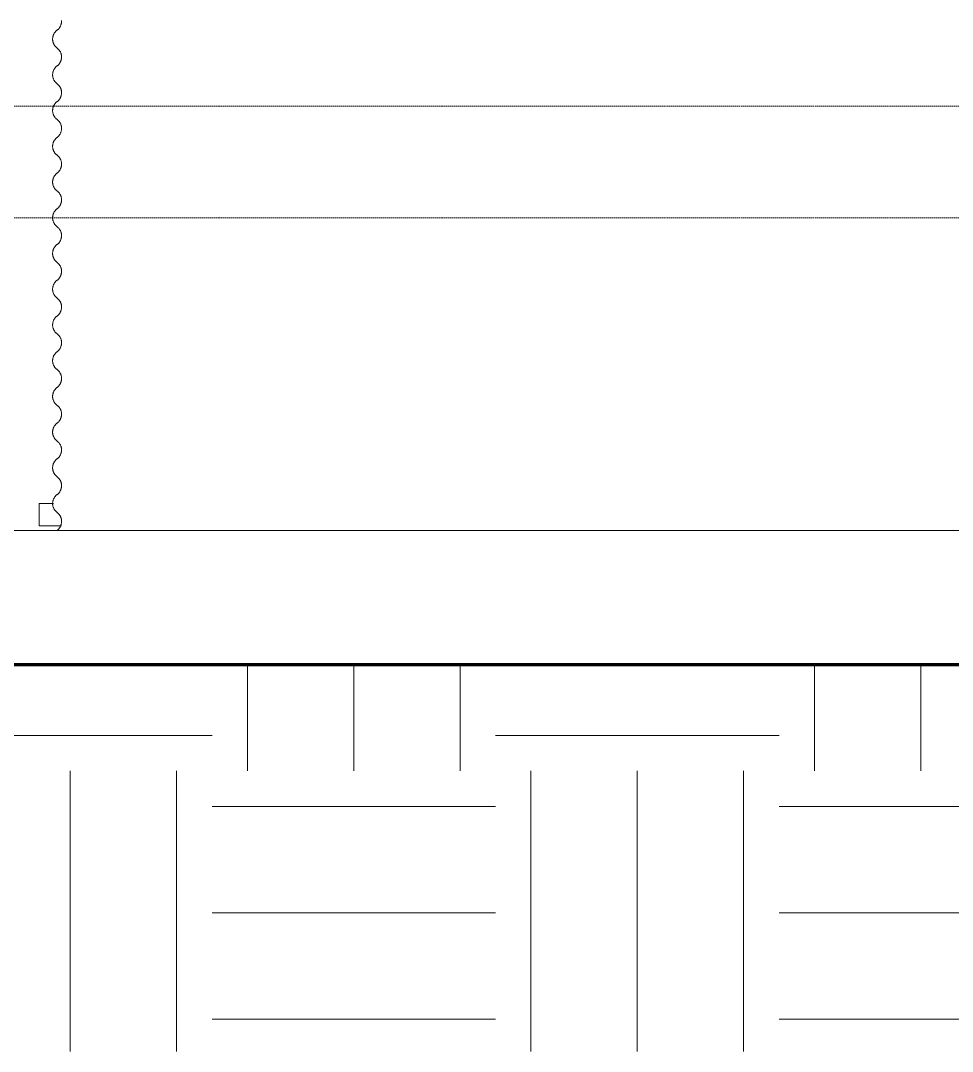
# Model space of a CAD drawing. Header units: millimetres. Extents: x -22400 to 100951, y -3625 to 17206.
# Drawn here: x 64091 to 66178, y -2667 to -359 of the extents above; entities that cross this region are included whole.
import ezdxf

# ---------------------------------------------------------------- set-up
doc = ezdxf.new("R2010")
doc.units = ezdxf.units.MM
doc.linetypes.add('Dash - Tight', pattern=[4.5, 3, -1.5])
for name, color, linetype, lineweight in [('A-FLOR-LEVL', 51, 'Continuous', 9), ('C-BLDG-PADS', 91, 'Continuous', 9), ('C-TOPO', 7, 'Continuous', 9), ('P-SANR-FIXT', 6, 'Continuous', 9)]:
    doc.layers.add(name, color=color, linetype=linetype, lineweight=lineweight)

# ---------------------------------------------------------------- blocks, each defined once
blk = doc.blocks.new('DC_Tankworks_PLM_5000L - 5000L 3500x900x1860-778223-Longitudinal Section')
at = {"layer": 'P-SANR-FIXT'}
for p, q in [((13720.5, -1440), (13688.3, -1440)), ((13688.3, -1490), (13688.3, -1440)), ((13688.3, -1490), (13738.3, -1490)), ((14178.3, -1500), (13729.9, -1500)), ((16778.3, -1500), (14178.3, -1500))]:
    blk.add_line(p, q, dxfattribs=at)
at = {"layer": 'P-SANR-FIXT', "flags": 128}
for points in [[(13728.3, -380), (13729.1, -379.4), (13729.9, -378.7), (13730.6, -378.1), (13731.3, -377.4), (13732, -376.6), (13732.7, -375.9), (13733.3, -375.1), (13733.9, -374.3), (13734.4, -373.4), (13734.9, -372.6), (13735.4, -371.7), (13735.9, -370.8), (13736.3, -369.9), (13736.7, -369), (13737, -368), (13737.3, -367.1), (13737.6, -366.1), (13737.8, -365.1), (13738, -364.2), (13738.1, -363.2), (13738.2, -362.2), (13738.3, -361.2), (13738.3, -360.2), (13738.3, -359.2), (13738.3, -358.2)], [(13728.3, -420), (13727.5, -419.4), (13726.8, -418.7), (13726, -418.1), (13725.3, -417.4), (13724.7, -416.6), (13724, -415.9), (13723.4, -415.1), (13722.8, -414.3), (13722.2, -413.4), (13721.7, -412.6), (13721.2, -411.7), (13720.8, -410.8), (13720.4, -409.9), (13720, -409), (13719.7, -408), (13719.4, -407.1), (13719.1, -406.1), (13718.9, -405.1), (13718.7, -404.2), (13718.5, -403.2), (13718.4, -402.2), (13718.4, -401.2), (13718.3, -400.2), (13718.3, -399.2), (13718.4, -398.2), (13718.5, -397.2), (13718.6, -396.2), (13718.8, -395.2), (13719, -394.2), (13719.3, -393.3), (13719.5, -392.3), (13719.9, -391.4), (13720.2, -390.4), (13720.6, -389.5), (13721.1, -388.6), (13721.5, -387.7), (13722.1, -386.9), (13722.6, -386), (13723.2, -385.2), (13723.8, -384.4), (13724.4, -383.7), (13725.1, -382.9), (13725.8, -382.2), (13726.5, -381.5), (13727.3, -380.8), (13728, -380.2), (13728.3, -380)], [(13728.3, -460), (13729.1, -459.4), (13729.9, -458.7), (13730.6, -458.1), (13731.3, -457.4), (13732, -456.6), (13732.7, -455.9), (13733.3, -455.1), (13733.9, -454.3), (13734.4, -453.4), (13734.9, -452.6), (13735.4, -451.7), (13735.9, -450.8), (13736.3, -449.9), (13736.7, -449), (13737, -448), (13737.3, -447.1), (13737.6, -446.1), (13737.8, -445.1), (13738, -444.2), (13738.1, -443.2), (13738.2, -442.2), (13738.3, -441.2), (13738.3, -440.2), (13738.3, -439.2), (13738.3, -438.2), (13738.2, -437.2), (13738, -436.2), (13737.9, -435.2), (13737.7, -434.2), (13737.4, -433.3), (13737.1, -432.3), (13736.8, -431.4), (13736.4, -430.4), (13736, -429.5), (13735.6, -428.6), (13735.1, -427.7), (13734.6, -426.9), (13734.1, -426), (13733.5, -425.2), (13732.9, -424.4), (13732.2, -423.7), (13731.6, -422.9), (13730.9, -422.2), (13730.2, -421.5), (13729.4, -420.8), (13728.6, -420.2), (13728.3, -420)], [(13728.3, -500), (13727.5, -499.4), (13726.8, -498.7), (13726, -498.1), (13725.3, -497.4), (13724.7, -496.6), (13724, -495.9), (13723.4, -495.1), (13722.8, -494.3), (13722.2, -493.4), (13721.7, -492.6), (13721.2, -491.7), (13720.8, -490.8), (13720.4, -489.9), (13720, -489), (13719.7, -488), (13719.4, -487.1), (13719.1, -486.1), (13718.9, -485.1), (13718.7, -484.2), (13718.5, -483.2), (13718.4, -482.2), (13718.4, -481.2), (13718.3, -480.2), (13718.3, -479.2), (13718.4, -478.2), (13718.5, -477.2), (13718.6, -476.2), (13718.8, -475.2), (13719, -474.2), (13719.3, -473.3), (13719.5, -472.3), (13719.9, -471.4), (13720.2, -470.4), (13720.6, -469.5), (13721.1, -468.6), (13721.5, -467.7), (13722.1, -466.9), (13722.6, -466), (13723.2, -465.2), (13723.8, -464.4), (13724.4, -463.7), (13725.1, -462.9), (13725.8, -462.2), (13726.5, -461.5), (13727.3, -460.8), (13728, -460.2), (13728.3, -460)], [(13728.3, -540), (13729.1, -539.4), (13729.9, -538.7), (13730.6, -538.1), (13731.3, -537.4), (13732, -536.6), (13732.7, -535.9), (13733.3, -535.1), (13733.9, -534.3), (13734.4, -533.4), (13734.9, -532.6), (13735.4, -531.7), (13735.9, -530.8), (13736.3, -529.9), (13736.7, -529), (13737, -528), (13737.3, -527.1), (13737.6, -526.1), (13737.8, -525.1), (13738, -524.2), (13738.1, -523.2), (13738.2, -522.2), (13738.3, -521.2), (13738.3, -520.2), (13738.3, -519.2), (13738.3, -518.2), (13738.2, -517.2), (13738, -516.2), (13737.9, -515.2), (13737.7, -514.2), (13737.4, -513.3), (13737.1, -512.3), (13736.8, -511.4), (13736.4, -510.4), (13736, -509.5), (13735.6, -508.6), (13735.1, -507.7), (13734.6, -506.9), (13734.1, -506), (13733.5, -505.2), (13732.9, -504.4), (13732.2, -503.7), (13731.6, -502.9), (13730.9, -502.2), (13730.2, -501.5), (13729.4, -500.8), (13728.6, -500.2), (13728.3, -500)], [(13728.3, -580), (13727.5, -579.4), (13726.8, -578.7), (13726, -578.1), (13725.3, -577.4), (13724.7, -576.6), (13724, -575.9), (13723.4, -575.1), (13722.8, -574.3), (13722.2, -573.4), (13721.7, -572.6), (13721.2, -571.7), (13720.8, -570.8), (13720.4, -569.9), (13720, -569), (13719.7, -568), (13719.4, -567.1), (13719.1, -566.1), (13718.9, -565.1), (13718.7, -564.2), (13718.5, -563.2), (13718.4, -562.2), (13718.4, -561.2), (13718.3, -560.2), (13718.3, -559.2), (13718.4, -558.2), (13718.5, -557.2), (13718.6, -556.2), (13718.8, -555.2), (13719, -554.2), (13719.3, -553.3), (13719.5, -552.3), (13719.9, -551.4), (13720.2, -550.4), (13720.6, -549.5), (13721.1, -548.6), (13721.5, -547.7), (13722.1, -546.9), (13722.6, -546), (13723.2, -545.2), (13723.8, -544.4), (13724.4, -543.7), (13725.1, -542.9), (13725.8, -542.2), (13726.5, -541.5), (13727.3, -540.8), (13728, -540.2), (13728.3, -540)], [(13728.3, -620), (13729.1, -619.4), (13729.9, -618.7), (13730.6, -618.1), (13731.3, -617.4), (13732, -616.6), (13732.7, -615.9), (13733.3, -615.1), (13733.9, -614.3), (13734.4, -613.4), (13734.9, -612.6), (13735.4, -611.7), (13735.9, -610.8), (13736.3, -609.9), (13736.7, -609), (13737, -608), (13737.3, -607.1), (13737.6, -606.1), (13737.8, -605.1), (13738, -604.2), (13738.1, -603.2), (13738.2, -602.2), (13738.3, -601.2), (13738.3, -600.2), (13738.3, -599.2), (13738.3, -598.2), (13738.2, -597.2), (13738, -596.2), (13737.9, -595.2), (13737.7, -594.2), (13737.4, -593.3), (13737.1, -592.3), (13736.8, -591.4), (13736.4, -590.4), (13736, -589.5), (13735.6, -588.6), (13735.1, -587.7), (13734.6, -586.9), (13734.1, -586), (13733.5, -585.2), (13732.9, -584.4), (13732.2, -583.7), (13731.6, -582.9), (13730.9, -582.2), (13730.2, -581.5), (13729.4, -580.8), (13728.6, -580.2), (13728.3, -580)], [(13728.3, -660), (13727.5, -659.4), (13726.8, -658.7), (13726, -658.1), (13725.3, -657.4), (13724.7, -656.6), (13724, -655.9), (13723.4, -655.1), (13722.8, -654.3), (13722.2, -653.4), (13721.7, -652.6), (13721.2, -651.7), (13720.8, -650.8), (13720.4, -649.9), (13720, -649), (13719.7, -648), (13719.4, -647.1), (13719.1, -646.1), (13718.9, -645.1), (13718.7, -644.2), (13718.5, -643.2), (13718.4, -642.2), (13718.4, -641.2), (13718.3, -640.2), (13718.3, -639.2), (13718.4, -638.2), (13718.5, -637.2), (13718.6, -636.2), (13718.8, -635.2), (13719, -634.2), (13719.3, -633.3), (13719.5, -632.3), (13719.9, -631.4), (13720.2, -630.4), (13720.6, -629.5), (13721.1, -628.6), (13721.5, -627.7), (13722.1, -626.9), (13722.6, -626), (13723.2, -625.2), (13723.8, -624.4), (13724.4, -623.7), (13725.1, -622.9), (13725.8, -622.2), (13726.5, -621.5), (13727.3, -620.8), (13728, -620.2), (13728.3, -620)], [(13728.3, -700), (13729.1, -699.4), (13729.9, -698.7), (13730.6, -698.1), (13731.3, -697.4), (13732, -696.6), (13732.7, -695.9), (13733.3, -695.1), (13733.9, -694.3), (13734.4, -693.4), (13734.9, -692.6), (13735.4, -691.7), (13735.9, -690.8), (13736.3, -689.9), (13736.7, -689), (13737, -688), (13737.3, -687.1), (13737.6, -686.1), (13737.8, -685.1), (13738, -684.2), (13738.1, -683.2), (13738.2, -682.2), (13738.3, -681.2), (13738.3, -680.2), (13738.3, -679.2), (13738.3, -678.2), (13738.2, -677.2), (13738, -676.2), (13737.9, -675.2), (13737.7, -674.2), (13737.4, -673.3), (13737.1, -672.3), (13736.8, -671.4), (13736.4, -670.4), (13736, -669.5), (13735.6, -668.6), (13735.1, -667.7), (13734.6, -666.9), (13734.1, -666), (13733.5, -665.2), (13732.9, -664.4), (13732.2, -663.7), (13731.6, -662.9), (13730.9, -662.2), (13730.2, -661.5), (13729.4, -660.8), (13728.6, -660.2), (13728.3, -660)], [(13728.3, -740), (13727.5, -739.4), (13726.8, -738.7), (13726, -738.1), (13725.3, -737.4), (13724.7, -736.6), (13724, -735.9), (13723.4, -735.1), (13722.8, -734.3), (13722.2, -733.4), (13721.7, -732.6), (13721.2, -731.7), (13720.8, -730.8), (13720.4, -729.9), (13720, -729), (13719.7, -728), (13719.4, -727.1), (13719.1, -726.1), (13718.9, -725.1), (13718.7, -724.2), (13718.5, -723.2), (13718.4, -722.2), (13718.4, -721.2), (13718.3, -720.2), (13718.3, -719.2), (13718.4, -718.2), (13718.5, -717.2), (13718.6, -716.2), (13718.8, -715.2), (13719, -714.2), (13719.3, -713.3), (13719.5, -712.3), (13719.9, -711.4), (13720.2, -710.4), (13720.6, -709.5), (13721.1, -708.6), (13721.5, -707.7), (13722.1, -706.9), (13722.6, -706), (13723.2, -705.2), (13723.8, -704.4), (13724.4, -703.7), (13725.1, -702.9), (13725.8, -702.2), (13726.5, -701.5), (13727.3, -700.8), (13728, -700.2), (13728.3, -700)], [(13728.3, -780), (13729.1, -779.4), (13729.9, -778.7), (13730.6, -778.1), (13731.3, -777.4), (13732, -776.6), (13732.7, -775.9), (13733.3, -775.1), (13733.9, -774.3), (13734.4, -773.4), (13734.9, -772.6), (13735.4, -771.7), (13735.9, -770.8), (13736.3, -769.9), (13736.7, -769), (13737, -768), (13737.3, -767.1), (13737.6, -766.1), (13737.8, -765.1), (13738, -764.2), (13738.1, -763.2), (13738.2, -762.2), (13738.3, -761.2), (13738.3, -760.2), (13738.3, -759.2), (13738.3, -758.2), (13738.2, -757.2), (13738, -756.2), (13737.9, -755.2), (13737.7, -754.2), (13737.4, -753.3), (13737.1, -752.3), (13736.8, -751.4), (13736.4, -750.4), (13736, -749.5), (13735.6, -748.6), (13735.1, -747.7), (13734.6, -746.9), (13734.1, -746), (13733.5, -745.2), (13732.9, -744.4), (13732.2, -743.7), (13731.6, -742.9), (13730.9, -742.2), (13730.2, -741.5), (13729.4, -740.8), (13728.6, -740.2), (13728.3, -740)], [(13728.3, -820), (13727.5, -819.4), (13726.8, -818.7), (13726, -818.1), (13725.3, -817.4), (13724.7, -816.6), (13724, -815.9), (13723.4, -815.1), (13722.8, -814.3), (13722.2, -813.4), (13721.7, -812.6), (13721.2, -811.7), (13720.8, -810.8), (13720.4, -809.9), (13720, -809), (13719.7, -808), (13719.4, -807.1), (13719.1, -806.1), (13718.9, -805.1), (13718.7, -804.2), (13718.5, -803.2), (13718.4, -802.2), (13718.4, -801.2), (13718.3, -800.2), (13718.3, -799.2), (13718.4, -798.2), (13718.5, -797.2), (13718.6, -796.2), (13718.8, -795.2), (13719, -794.2), (13719.3, -793.3), (13719.5, -792.3), (13719.9, -791.4), (13720.2, -790.4), (13720.6, -789.5), (13721.1, -788.6), (13721.5, -787.7), (13722.1, -786.9), (13722.6, -786), (13723.2, -785.2), (13723.8, -784.4), (13724.4, -783.7), (13725.1, -782.9), (13725.8, -782.2), (13726.5, -781.5), (13727.3, -780.8), (13728, -780.2), (13728.3, -780)], [(13728.3, -860), (13729.1, -859.4), (13729.9, -858.7), (13730.6, -858.1), (13731.3, -857.4), (13732, -856.6), (13732.7, -855.9), (13733.3, -855.1), (13733.9, -854.3), (13734.4, -853.4), (13734.9, -852.6), (13735.4, -851.7), (13735.9, -850.8), (13736.3, -849.9), (13736.7, -849), (13737, -848), (13737.3, -847.1), (13737.6, -846.1), (13737.8, -845.1), (13738, -844.2), (13738.1, -843.2), (13738.2, -842.2), (13738.3, -841.2), (13738.3, -840.2), (13738.3, -839.2), (13738.3, -838.2), (13738.2, -837.2), (13738, -836.2), (13737.9, -835.2), (13737.7, -834.2), (13737.4, -833.3), (13737.1, -832.3), (13736.8, -831.4), (13736.4, -830.4), (13736, -829.5), (13735.6, -828.6), (13735.1, -827.7), (13734.6, -826.9), (13734.1, -826), (13733.5, -825.2), (13732.9, -824.4), (13732.2, -823.7), (13731.6, -822.9), (13730.9, -822.2), (13730.2, -821.5), (13729.4, -820.8), (13728.6, -820.2), (13728.3, -820)], [(13728.3, -900), (13727.5, -899.4), (13726.8, -898.7), (13726, -898.1), (13725.3, -897.4), (13724.7, -896.6), (13724, -895.9), (13723.4, -895.1), (13722.8, -894.3), (13722.2, -893.4), (13721.7, -892.6), (13721.2, -891.7), (13720.8, -890.8), (13720.4, -889.9), (13720, -889), (13719.7, -888), (13719.4, -887.1), (13719.1, -886.1), (13718.9, -885.1), (13718.7, -884.2), (13718.5, -883.2), (13718.4, -882.2), (13718.4, -881.2), (13718.3, -880.2), (13718.3, -879.2), (13718.4, -878.2), (13718.5, -877.2), (13718.6, -876.2), (13718.8, -875.2), (13719, -874.2), (13719.3, -873.3), (13719.5, -872.3), (13719.9, -871.4), (13720.2, -870.4), (13720.6, -869.5), (13721.1, -868.6), (13721.5, -867.7), (13722.1, -866.9), (13722.6, -866), (13723.2, -865.2), (13723.8, -864.4), (13724.4, -863.7), (13725.1, -862.9), (13725.8, -862.2), (13726.5, -861.5), (13727.3, -860.8), (13728, -860.2), (13728.3, -860)], [(13728.3, -940), (13729.1, -939.4), (13729.9, -938.7), (13730.6, -938.1), (13731.3, -937.4), (13732, -936.6), (13732.7, -935.9), (13733.3, -935.1), (13733.9, -934.3), (13734.4, -933.4), (13734.9, -932.6), (13735.4, -931.7), (13735.9, -930.8), (13736.3, -929.9), (13736.7, -929), (13737, -928), (13737.3, -927.1), (13737.6, -926.1), (13737.8, -925.1), (13738, -924.2), (13738.1, -923.2), (13738.2, -922.2), (13738.3, -921.2), (13738.3, -920.2), (13738.3, -919.2), (13738.3, -918.2), (13738.2, -917.2), (13738, -916.2), (13737.9, -915.2), (13737.7, -914.2), (13737.4, -913.3), (13737.1, -912.3), (13736.8, -911.4), (13736.4, -910.4), (13736, -909.5), (13735.6, -908.6), (13735.1, -907.7), (13734.6, -906.9), (13734.1, -906), (13733.5, -905.2), (13732.9, -904.4), (13732.2, -903.7), (13731.6, -902.9), (13730.9, -902.2), (13730.2, -901.5), (13729.4, -900.8), (13728.6, -900.2), (13728.3, -900)], [(13728.3, -980), (13727.5, -979.4), (13726.8, -978.7), (13726, -978.1), (13725.3, -977.4), (13724.7, -976.6), (13724, -975.9), (13723.4, -975.1), (13722.8, -974.3), (13722.2, -973.4), (13721.7, -972.6), (13721.2, -971.7), (13720.8, -970.8), (13720.4, -969.9), (13720, -969), (13719.7, -968), (13719.4, -967.1), (13719.1, -966.1), (13718.9, -965.1), (13718.7, -964.2), (13718.5, -963.2), (13718.4, -962.2), (13718.4, -961.2), (13718.3, -960.2), (13718.3, -959.2), (13718.4, -958.2), (13718.5, -957.2), (13718.6, -956.2), (13718.8, -955.2), (13719, -954.2), (13719.3, -953.3), (13719.5, -952.3), (13719.9, -951.4), (13720.2, -950.4), (13720.6, -949.5), (13721.1, -948.6), (13721.5, -947.7), (13722.1, -946.9), (13722.6, -946), (13723.2, -945.2), (13723.8, -944.4), (13724.4, -943.7), (13725.1, -942.9), (13725.8, -942.2), (13726.5, -941.5), (13727.3, -940.8), (13728, -940.2), (13728.3, -940)], [(13728.3, -1020), (13729.1, -1019.4), (13729.9, -1018.7), (13730.6, -1018.1), (13731.3, -1017.4), (13732, -1016.6), (13732.7, -1015.9), (13733.3, -1015.1), (13733.9, -1014.3), (13734.4, -1013.4), (13734.9, -1012.6), (13735.4, -1011.7), (13735.9, -1010.8), (13736.3, -1009.9), (13736.7, -1009), (13737, -1008), (13737.3, -1007.1), (13737.6, -1006.1), (13737.8, -1005.1), (13738, -1004.2), (13738.1, -1003.2), (13738.2, -1002.2), (13738.3, -1001.2), (13738.3, -1000.2), (13738.3, -999.2), (13738.3, -998.2), (13738.2, -997.2), (13738, -996.2), (13737.9, -995.2), (13737.7, -994.2), (13737.4, -993.3), (13737.1, -992.3), (13736.8, -991.4), (13736.4, -990.4), (13736, -989.5), (13735.6, -988.6), (13735.1, -987.7), (13734.6, -986.9), (13734.1, -986), (13733.5, -985.2), (13732.9, -984.4), (13732.2, -983.7), (13731.6, -982.9), (13730.9, -982.2), (13730.2, -981.5), (13729.4, -980.8), (13728.6, -980.2), (13728.3, -980)], [(13728.3, -1060), (13727.5, -1059.4), (13726.8, -1058.7), (13726, -1058.1), (13725.3, -1057.4), (13724.7, -1056.6), (13724, -1055.9), (13723.4, -1055.1), (13722.8, -1054.3), (13722.2, -1053.4), (13721.7, -1052.6), (13721.2, -1051.7), (13720.8, -1050.8), (13720.4, -1049.9), (13720, -1049), (13719.7, -1048), (13719.4, -1047.1), (13719.1, -1046.1), (13718.9, -1045.1), (13718.7, -1044.2), (13718.5, -1043.2), (13718.4, -1042.2), (13718.4, -1041.2), (13718.3, -1040.2), (13718.3, -1039.2), (13718.4, -1038.2), (13718.5, -1037.2), (13718.6, -1036.2), (13718.8, -1035.2), (13719, -1034.2), (13719.3, -1033.3), (13719.5, -1032.3), (13719.9, -1031.4), (13720.2, -1030.4), (13720.6, -1029.5), (13721.1, -1028.6), (13721.5, -1027.7), (13722.1, -1026.9), (13722.6, -1026), (13723.2, -1025.2), (13723.8, -1024.4), (13724.4, -1023.7), (13725.1, -1022.9), (13725.8, -1022.2), (13726.5, -1021.5), (13727.3, -1020.8), (13728, -1020.2), (13728.3, -1020)], [(13728.3, -1100), (13729.1, -1099.4), (13729.9, -1098.7), (13730.6, -1098.1), (13731.3, -1097.4), (13732, -1096.6), (13732.7, -1095.9), (13733.3, -1095.1), (13733.9, -1094.3), (13734.4, -1093.4), (13734.9, -1092.6), (13735.4, -1091.7), (13735.9, -1090.8), (13736.3, -1089.9), (13736.7, -1089), (13737, -1088), (13737.3, -1087.1), (13737.6, -1086.1), (13737.8, -1085.1), (13738, -1084.2), (13738.1, -1083.2), (13738.2, -1082.2), (13738.3, -1081.2), (13738.3, -1080.2), (13738.3, -1079.2), (13738.3, -1078.2), (13738.2, -1077.2), (13738, -1076.2), (13737.9, -1075.2), (13737.7, -1074.2), (13737.4, -1073.3), (13737.1, -1072.3), (13736.8, -1071.4), (13736.4, -1070.4), (13736, -1069.5), (13735.6, -1068.6), (13735.1, -1067.7), (13734.6, -1066.9), (13734.1, -1066), (13733.5, -1065.2), (13732.9, -1064.4), (13732.2, -1063.7), (13731.6, -1062.9), (13730.9, -1062.2), (13730.2, -1061.5), (13729.4, -1060.8), (13728.6, -1060.2), (13728.3, -1060)], [(13728.3, -1140), (13727.5, -1139.4), (13726.8, -1138.7), (13726, -1138.1), (13725.3, -1137.4), (13724.7, -1136.6), (13724, -1135.9), (13723.4, -1135.1), (13722.8, -1134.3), (13722.2, -1133.4), (13721.7, -1132.6), (13721.2, -1131.7), (13720.8, -1130.8), (13720.4, -1129.9), (13720, -1129), (13719.7, -1128), (13719.4, -1127.1), (13719.1, -1126.1), (13718.9, -1125.1), (13718.7, -1124.2), (13718.5, -1123.2), (13718.4, -1122.2), (13718.4, -1121.2), (13718.3, -1120.2), (13718.3, -1119.2), (13718.4, -1118.2), (13718.5, -1117.2), (13718.6, -1116.2), (13718.8, -1115.2), (13719, -1114.2), (13719.3, -1113.3), (13719.5, -1112.3), (13719.9, -1111.4), (13720.2, -1110.4), (13720.6, -1109.5), (13721.1, -1108.6), (13721.5, -1107.7), (13722.1, -1106.9), (13722.6, -1106), (13723.2, -1105.2), (13723.8, -1104.4), (13724.4, -1103.7), (13725.1, -1102.9), (13725.8, -1102.2), (13726.5, -1101.5), (13727.3, -1100.8), (13728, -1100.2), (13728.3, -1100)], [(13728.3, -1180), (13729.1, -1179.4), (13729.9, -1178.7), (13730.6, -1178.1), (13731.3, -1177.4), (13732, -1176.6), (13732.7, -1175.9), (13733.3, -1175.1), (13733.9, -1174.3), (13734.4, -1173.4), (13734.9, -1172.6), (13735.4, -1171.7), (13735.9, -1170.8), (13736.3, -1169.9), (13736.7, -1169), (13737, -1168), (13737.3, -1167.1), (13737.6, -1166.1), (13737.8, -1165.1), (13738, -1164.2), (13738.1, -1163.2), (13738.2, -1162.2), (13738.3, -1161.2), (13738.3, -1160.2), (13738.3, -1159.2), (13738.3, -1158.2), (13738.2, -1157.2), (13738, -1156.2), (13737.9, -1155.2), (13737.7, -1154.2), (13737.4, -1153.3), (13737.1, -1152.3), (13736.8, -1151.4), (13736.4, -1150.4), (13736, -1149.5), (13735.6, -1148.6), (13735.1, -1147.7), (13734.6, -1146.9), (13734.1, -1146), (13733.5, -1145.2), (13732.9, -1144.4), (13732.2, -1143.7), (13731.6, -1142.9), (13730.9, -1142.2), (13730.2, -1141.5), (13729.4, -1140.8), (13728.6, -1140.2), (13728.3, -1140)], [(13728.3, -1220), (13727.5, -1219.4), (13726.8, -1218.7), (13726, -1218.1), (13725.3, -1217.4), (13724.7, -1216.6), (13724, -1215.9), (13723.4, -1215.1), (13722.8, -1214.3), (13722.2, -1213.4), (13721.7, -1212.6), (13721.2, -1211.7), (13720.8, -1210.8), (13720.4, -1209.9), (13720, -1209), (13719.7, -1208), (13719.4, -1207.1), (13719.1, -1206.1), (13718.9, -1205.1), (13718.7, -1204.2), (13718.5, -1203.2), (13718.4, -1202.2), (13718.4, -1201.2), (13718.3, -1200.2), (13718.3, -1199.2), (13718.4, -1198.2), (13718.5, -1197.2), (13718.6, -1196.2), (13718.8, -1195.2), (13719, -1194.2), (13719.3, -1193.3), (13719.5, -1192.3), (13719.9, -1191.4), (13720.2, -1190.4), (13720.6, -1189.5), (13721.1, -1188.6), (13721.5, -1187.7), (13722.1, -1186.9), (13722.6, -1186), (13723.2, -1185.2), (13723.8, -1184.4), (13724.4, -1183.7), (13725.1, -1182.9), (13725.8, -1182.2), (13726.5, -1181.5), (13727.3, -1180.8), (13728, -1180.2), (13728.3, -1180)], [(13728.3, -1260), (13729.1, -1259.4), (13729.9, -1258.7), (13730.6, -1258.1), (13731.3, -1257.4), (13732, -1256.6), (13732.7, -1255.9), (13733.3, -1255.1), (13733.9, -1254.3), (13734.4, -1253.4), (13734.9, -1252.6), (13735.4, -1251.7), (13735.9, -1250.8), (13736.3, -1249.9), (13736.7, -1249), (13737, -1248), (13737.3, -1247.1), (13737.6, -1246.1), (13737.8, -1245.1), (13738, -1244.2), (13738.1, -1243.2), (13738.2, -1242.2), (13738.3, -1241.2), (13738.3, -1240.2), (13738.3, -1239.2), (13738.3, -1238.2), (13738.2, -1237.2), (13738, -1236.2), (13737.9, -1235.2), (13737.7, -1234.2), (13737.4, -1233.3), (13737.1, -1232.3), (13736.8, -1231.4), (13736.4, -1230.4), (13736, -1229.5), (13735.6, -1228.6), (13735.1, -1227.7), (13734.6, -1226.9), (13734.1, -1226), (13733.5, -1225.2), (13732.9, -1224.4), (13732.2, -1223.7), (13731.6, -1222.9), (13730.9, -1222.2), (13730.2, -1221.5), (13729.4, -1220.8), (13728.6, -1220.2), (13728.3, -1220)], [(13728.3, -1300), (13727.5, -1299.4), (13726.8, -1298.7), (13726, -1298.1), (13725.3, -1297.4), (13724.7, -1296.6), (13724, -1295.9), (13723.4, -1295.1), (13722.8, -1294.3), (13722.2, -1293.4), (13721.7, -1292.6), (13721.2, -1291.7), (13720.8, -1290.8), (13720.4, -1289.9), (13720, -1289), (13719.7, -1288), (13719.4, -1287.1), (13719.1, -1286.1), (13718.9, -1285.1), (13718.7, -1284.2), (13718.5, -1283.2), (13718.4, -1282.2), (13718.4, -1281.2), (13718.3, -1280.2), (13718.3, -1279.2), (13718.4, -1278.2), (13718.5, -1277.2), (13718.6, -1276.2), (13718.8, -1275.2), (13719, -1274.2), (13719.3, -1273.3), (13719.5, -1272.3), (13719.9, -1271.4), (13720.2, -1270.4), (13720.6, -1269.5), (13721.1, -1268.6), (13721.5, -1267.7), (13722.1, -1266.9), (13722.6, -1266), (13723.2, -1265.2), (13723.8, -1264.4), (13724.4, -1263.7), (13725.1, -1262.9), (13725.8, -1262.2), (13726.5, -1261.5), (13727.3, -1260.8), (13728, -1260.2), (13728.3, -1260)], [(13728.3, -1340), (13729.1, -1339.4), (13729.9, -1338.7), (13730.6, -1338.1), (13731.3, -1337.4), (13732, -1336.6), (13732.7, -1335.9), (13733.3, -1335.1), (13733.9, -1334.3), (13734.4, -1333.4), (13734.9, -1332.6), (13735.4, -1331.7), (13735.9, -1330.8), (13736.3, -1329.9), (13736.7, -1329), (13737, -1328), (13737.3, -1327.1), (13737.6, -1326.1), (13737.8, -1325.1), (13738, -1324.2), (13738.1, -1323.2), (13738.2, -1322.2), (13738.3, -1321.2), (13738.3, -1320.2), (13738.3, -1319.2), (13738.3, -1318.2), (13738.2, -1317.2), (13738, -1316.2), (13737.9, -1315.2), (13737.7, -1314.2), (13737.4, -1313.3), (13737.1, -1312.3), (13736.8, -1311.4), (13736.4, -1310.4), (13736, -1309.5), (13735.6, -1308.6), (13735.1, -1307.7), (13734.6, -1306.9), (13734.1, -1306), (13733.5, -1305.2), (13732.9, -1304.4), (13732.2, -1303.7), (13731.6, -1302.9), (13730.9, -1302.2), (13730.2, -1301.5), (13729.4, -1300.8), (13728.6, -1300.2), (13728.3, -1300)], [(13728.3, -1380), (13727.5, -1379.4), (13726.8, -1378.7), (13726, -1378.1), (13725.3, -1377.4), (13724.7, -1376.6), (13724, -1375.9), (13723.4, -1375.1), (13722.8, -1374.3), (13722.2, -1373.4), (13721.7, -1372.6), (13721.2, -1371.7), (13720.8, -1370.8), (13720.4, -1369.9), (13720, -1369), (13719.7, -1368), (13719.4, -1367.1), (13719.1, -1366.1), (13718.9, -1365.1), (13718.7, -1364.2), (13718.5, -1363.2), (13718.4, -1362.2), (13718.4, -1361.2), (13718.3, -1360.2), (13718.3, -1359.2), (13718.4, -1358.2), (13718.5, -1357.2), (13718.6, -1356.2), (13718.8, -1355.2), (13719, -1354.2), (13719.3, -1353.3), (13719.5, -1352.3), (13719.9, -1351.4), (13720.2, -1350.4), (13720.6, -1349.5), (13721.1, -1348.6), (13721.5, -1347.7), (13722.1, -1346.9), (13722.6, -1346), (13723.2, -1345.2), (13723.8, -1344.4), (13724.4, -1343.7), (13725.1, -1342.9), (13725.8, -1342.2), (13726.5, -1341.5), (13727.3, -1340.8), (13728, -1340.2), (13728.3, -1340)], [(13728.3, -1420), (13729.1, -1419.4), (13729.9, -1418.7), (13730.6, -1418.1), (13731.3, -1417.4), (13732, -1416.6), (13732.7, -1415.9), (13733.3, -1415.1), (13733.9, -1414.3), (13734.4, -1413.4), (13734.9, -1412.6), (13735.4, -1411.7), (13735.9, -1410.8), (13736.3, -1409.9), (13736.7, -1409), (13737, -1408), (13737.3, -1407.1), (13737.6, -1406.1), (13737.8, -1405.1), (13738, -1404.2), (13738.1, -1403.2), (13738.2, -1402.2), (13738.3, -1401.2), (13738.3, -1400.2), (13738.3, -1399.2), (13738.3, -1398.2), (13738.2, -1397.2), (13738, -1396.2), (13737.9, -1395.2), (13737.7, -1394.2), (13737.4, -1393.3), (13737.1, -1392.3), (13736.8, -1391.4), (13736.4, -1390.4), (13736, -1389.5), (13735.6, -1388.6), (13735.1, -1387.7), (13734.6, -1386.9), (13734.1, -1386), (13733.5, -1385.2), (13732.9, -1384.4), (13732.2, -1383.7), (13731.6, -1382.9), (13730.9, -1382.2), (13730.2, -1381.5), (13729.4, -1380.8), (13728.6, -1380.2), (13728.3, -1380)], [(13728.3, -1460), (13727.5, -1459.4), (13726.8, -1458.7), (13726, -1458.1), (13725.3, -1457.4), (13724.7, -1456.6), (13724, -1455.9), (13723.4, -1455.1), (13722.8, -1454.3), (13722.2, -1453.4), (13721.7, -1452.6), (13721.2, -1451.7), (13720.8, -1450.8), (13720.4, -1449.9), (13720, -1449), (13719.7, -1448), (13719.4, -1447.1), (13719.1, -1446.1), (13718.9, -1445.1), (13718.7, -1444.2), (13718.5, -1443.2), (13718.4, -1442.2), (13718.4, -1441.2), (13718.3, -1440.2), (13718.3, -1439.2), (13718.4, -1438.2), (13718.5, -1437.2), (13718.6, -1436.2), (13718.8, -1435.2), (13719, -1434.2), (13719.3, -1433.3), (13719.5, -1432.3), (13719.9, -1431.4), (13720.2, -1430.4), (13720.6, -1429.5), (13721.1, -1428.6), (13721.5, -1427.7), (13722.1, -1426.9), (13722.6, -1426), (13723.2, -1425.2), (13723.8, -1424.4), (13724.4, -1423.7), (13725.1, -1422.9), (13725.8, -1422.2), (13726.5, -1421.5), (13727.3, -1420.8), (13728, -1420.2), (13728.3, -1420)], [(13728.3, -1500), (13729.1, -1499.4), (13729.9, -1498.7), (13730.6, -1498.1), (13731.3, -1497.4), (13732, -1496.6), (13732.7, -1495.9), (13733.3, -1495.1), (13733.9, -1494.3), (13734.4, -1493.4), (13734.9, -1492.6), (13735.4, -1491.7), (13735.9, -1490.8), (13736.3, -1489.9), (13736.7, -1489), (13737, -1488), (13737.3, -1487.1), (13737.6, -1486.1), (13737.8, -1485.1), (13738, -1484.2), (13738.1, -1483.2), (13738.2, -1482.2), (13738.3, -1481.2), (13738.3, -1480.2), (13738.3, -1479.2), (13738.3, -1478.2), (13738.2, -1477.2), (13738, -1476.2), (13737.9, -1475.2), (13737.7, -1474.2), (13737.4, -1473.3), (13737.1, -1472.3), (13736.8, -1471.4), (13736.4, -1470.4), (13736, -1469.5), (13735.6, -1468.6), (13735.1, -1467.7), (13734.6, -1466.9), (13734.1, -1466), (13733.5, -1465.2), (13732.9, -1464.4), (13732.2, -1463.7), (13731.6, -1462.9), (13730.9, -1462.2), (13730.2, -1461.5), (13729.4, -1460.8), (13728.6, -1460.2), (13728.3, -1460)]]:
    blk.add_lwpolyline(points, dxfattribs=at)

msp = doc.modelspace()

# ---------------------------------------------------------------- hatches: boundary and pattern name
at = {"layer": 'C-TOPO'}
h = msp.add_hatch(dxfattribs=at)
h.set_pattern_fill('FP_17', color=256, style=0, pattern_type=2)
h.set_pattern_definition([(0, (53724.1, 1850), (635, 635), [635, -635]), (0, (53724.1, 2088.1), (635, 635), [635, -635]), (0, (53724.1, 2326.25), (635, 635), [635, -635]), (90, (53803.46, 2405.6), (-635, 635), [635, -635]), (90, (54041.6, 2405.6), (-635, 635), [635, -635]), (90, (54279.7, 2405.6), (-635, 635), [635, -635])])
h.paths.add_polyline_path([(59179.2, -2666.8), (71404.7, -2666.8), (71404.7, -1800.2), (38816.1, -1800.2), (38816.1, -2666.8), (59051.3, -2666.8)], flags=0)

# ---------------------------------------------------------------- linework, layer by layer
at = {"layer": 'A-FLOR-LEVL', "linetype": 'Dash - Tight'}
for p, q in [((34302.7, -550), (71505.6, -550)), ((34302.7, -800), (70809.6, -800))]:
    msp.add_line(p, q, dxfattribs=at)
at = {"layer": 'C-BLDG-PADS', "lineweight": 18}
for p, q in [((64174.1, -1500), (39096.1, -1500)), ((38816.1, -1800), (71434.7, -1800))]:
    msp.add_line(p, q, dxfattribs=at)
at = {"layer": 'C-TOPO', "lineweight": 70}
msp.add_line((63301.6, -1800.2), (71404.7, -1800.2), dxfattribs=at)
at = {"layer": 'C-TOPO'}
msp.add_line((63301.6, -1800.2), (71404.7, -1800.2), dxfattribs=at)

# ---------------------------------------------------------------- block references
at = {"layer": 'P-SANR-FIXT'}
msp.add_blockref('DC_Tankworks_PLM_5000L - 5000L 3500x900x1860-778223-Longitudinal Section', (50444.2, 0), dxfattribs=at)

doc.saveas('drawing.dxf')
